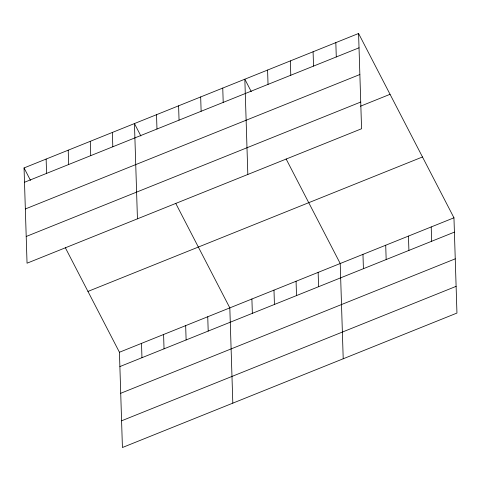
<?xml version="1.0" encoding="UTF-8"?>
<svg xmlns="http://www.w3.org/2000/svg" width="481" height="481" viewBox="0 0 481 481"><rect width="100%" height="100%" fill="white"/><g stroke="black" fill="none" stroke-linecap="round" stroke-linejoin="round"><path stroke-width="0.72" d="M358.579 33.484L361.568 128.752L27.044 263.197L24.05 167.935L358.579 33.484L453.956 217.803L456.95 313.065L122.421 447.516L119.432 352.248L65.32 247.691M24.501 182.263L359.024 47.811M25.337 208.97L359.866 74.519M26.202 236.49L360.732 102.038M360.413 106.223L390.055 94.306M87.957 291.426L422.48 156.974M119.432 352.248L453.956 217.803M119.877 366.576L454.407 232.125M120.719 393.284L455.248 258.838M121.585 420.803L456.108 286.357M251.268 91.624L244.835 79.197L247.829 174.465M286.111 158.952L340.217 263.51L343.212 358.778M140.873 135.991L134.446 123.563L137.44 218.831M175.715 203.319L229.822 307.882L232.816 403.15M24.05 167.935L30.483 180.363M431.21 226.942L431.661 241.27M408.459 236.087L408.91 250.415M385.714 245.226L386.165 259.554M362.963 254.371L363.414 268.699M335.828 42.629L336.279 56.956M313.083 51.768L313.534 66.095M318.139 272.384L318.59 286.712M290.332 60.913L290.783 75.24M296.062 281.259L296.512 295.587M267.586 70.058L268.037 84.379M273.984 290.133L274.429 304.461M251.9 299.008L252.351 313.335M222.757 88.071L223.208 102.399M207.744 316.757L208.195 331.084M200.679 96.946L201.13 111.273M185.666 325.631L186.117 339.953M178.601 105.82L179.052 120.148M163.588 334.499L164.039 348.827M156.523 114.694L156.974 129.022M141.51 343.374L141.961 357.702M112.368 132.437L112.813 146.765M90.284 141.312L90.735 155.64M68.206 150.186L68.657 164.514M46.128 159.061L46.579 173.388"/></g></svg>
